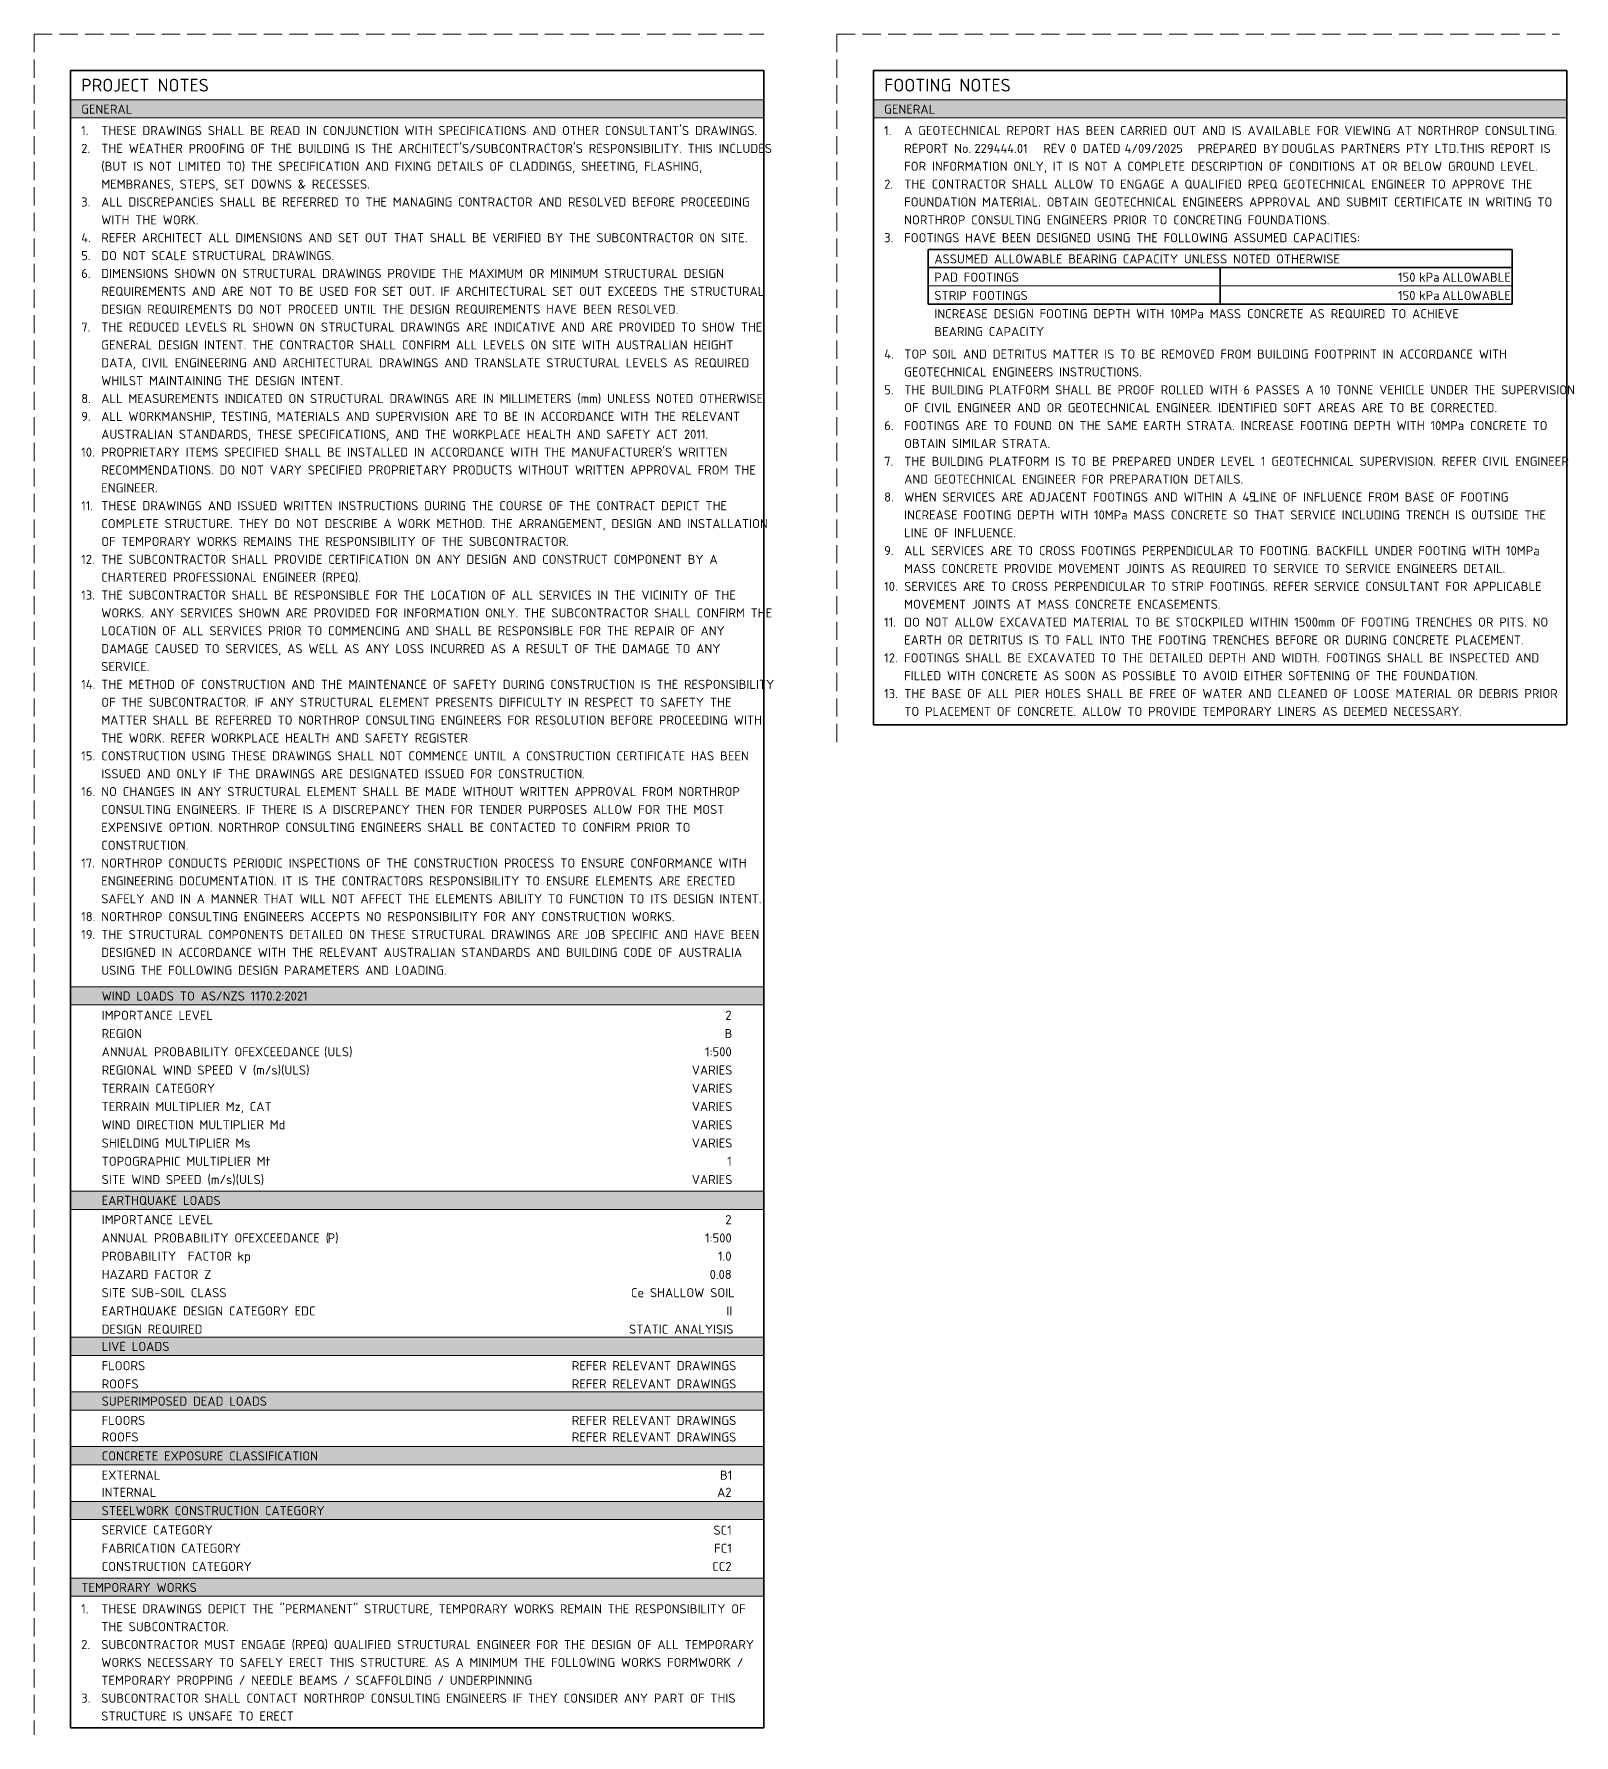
# Model space of a CAD drawing. Header units: millimetres. Extents: x 1350 to 2392, y 3548 to 4058.
# Drawn here: x 1970.3 to 2392.3, y 3592 to 4058 of the extents above; entities that cross this region are included whole.
import ezdxf

# ---------------------------------------------------------------- set-up
doc = ezdxf.new("R2010")
doc.units = ezdxf.units.MM
doc.linetypes.add('Dash', pattern=[7, 5, -2])
for name, color, linetype, lineweight in [('A-000-T_TEXT', 231, 'Continuous', 13), ('A-010-M_LINE', 90, 'Continuous', 13), ('Z-000-T_TEXT', 131, 'Continuous', 25), ('Z-060-M_DETAIL', 92, 'Continuous', 25), ('Z-200_P_REF_PLANE', 111, 'Dash', 13)]:
    doc.layers.add(name, color=color, linetype=linetype, lineweight=lineweight)
doc.styles.add('ISOCPEUR', font='isocpeur.ttf', dxfattribs={"height": 2.5})
doc.styles.add('ISOCPEUR_1', font='isocpeur.ttf', dxfattribs={"height": 1.25})
doc.styles.add('ISOCPEUR_B', font='', dxfattribs={"height": 3.5})
doc.styles.add('ISOCPEUR_B_1', font='', dxfattribs={"height": 2.5})
doc.styles.get('ISOCPEUR_B').set_extended_font_data('ISOCPEUR', bold=True)
doc.styles.get('ISOCPEUR_B_1').set_extended_font_data('ISOCPEUR', bold=True)

# ---------------------------------------------------------------- blocks, each defined once
blk = doc.blocks.new('NRP_Note - General Loads _v2_ - General Loads-2923745-S0_001 - GENERAL NOTES')
at = {"layer": 'Z-000-T_TEXT', "lineweight": 13}
for points in [[(185, 0), (185, -5), (-5, -5), (-5, 0)], [(185, -56), (185, -61), (-5, -61), (-5, -56)], [(185, -96), (185, -101), (-5, -101), (-5, -96)], [(185, -111), (185, -116), (-5, -116), (-5, -111)], [(185, -126), (185, -131), (-5, -131), (-5, -126)], [(185, -141), (185, -146), (-5, -146), (-5, -141)]]:
    blk.add_hatch(color=256, dxfattribs=at).paths.add_polyline_path(points)
at = {"layer": 'Z-000-T_TEXT', "lineweight": 18}
for p, q in [((185, 0), (-5, 0)), ((-5, 0), (-5, -5)), ((185, -5), (185, 0)), ((-5, -5), (185, -5)), ((185, -56), (-5, -56)), ((-5, -56), (-5, -61)), ((185, -61), (185, -56)), ((-5, -61), (185, -61)), ((185, -96), (-5, -96)), ((-5, -96), (-5, -101)), ((185, -101), (185, -96)), ((-5, -101), (185, -101)), ((185, -111), (-5, -111)), ((-5, -111), (-5, -116)), ((185, -116), (185, -111)), ((-5, -116), (185, -116)), ((185, -126), (-5, -126)), ((-5, -126), (-5, -131)), ((185, -131), (185, -126)), ((-5, -131), (185, -131)), ((185, -141), (-5, -141)), ((-5, -141), (-5, -146)), ((185, -146), (185, -141)), ((-5, -146), (185, -146))]:
    blk.add_line(p, q, dxfattribs=at)
at = {"layer": 'Z-000-T_TEXT', "lineweight": 18, "char_height": 2.5, "attachment_point": 1}
for s, insert, width, style in [('WIND LOADS TO AS/NZS 1170.2:2021', (3.53, -1.3), 69.7468, 'ISOCPEUR_B_1'), ('IMPORTANCE LEVEL', (3.53, -6.58), 35.9156, 'ISOCPEUR'), ('REGION', (3.53, -11.58), 12.6667, 'ISOCPEUR'), ('ANNUAL PROBABILITY OF ', (3.53, -16.58), 48.7426, 'ISOCPEUR'), ('EXCEEDANCE ', (43.75, -16.58), 25.0928, 'ISOCPEUR'), ('(ULS)', (64.46, -16.58), 9.3797, 'ISOCPEUR'), ('REGIONAL WIND SPEED V (m/s)(ULS)', (3.53, -21.58), 67.1012, 'ISOCPEUR'), ('TERRAIN CATEGORY', (3.53, -26.58), 36.6371, 'ISOCPEUR'), ('TERRAIN MULTIPLIER Mz, CAT', (3.53, -31.58), 54.7553, 'ISOCPEUR'), ('WIND DIRECTION MULTIPLIER Md', (3.53, -36.58), 58.2025, 'ISOCPEUR'), ('SHIELDING MULTIPLIER Ms', (3.53, -41.58), 47.2996, 'ISOCPEUR'), ('TOPOGRAPHIC MULTIPLIER Mt', (3.53, -46.58), 53.8734, 'ISOCPEUR'), ('SITE WIND SPEED (m/s)(ULS)', (3.53, -51.58), 52.8312, 'ISOCPEUR'), ('EARTHQUAKE LOADS', (3.53, -57.3), 39.443, 'ISOCPEUR_B_1'), ('IMPORTANCE LEVEL', (3.53, -62.58), 35.9156, 'ISOCPEUR'), ('ANNUAL PROBABILITY OF ', (3.53, -67.58), 48.7426, 'ISOCPEUR'), ('EXCEEDANCE (', (43.75, -67.58), 26.2953, 'ISOCPEUR'), ('P)', (65.45, -67.58), 3.6076, 'ISOCPEUR'), ('PROBABILITY  FACTOR kp', (3.53, -72.58), 47.9409, 'ISOCPEUR'), ('HAZARD FACTOR Z', (3.53, -77.58), 35.4346, 'ISOCPEUR'), ('SITE SUB-SOIL CLASS', (3.53, -82.58), 40.6456, 'ISOCPEUR'), ('EARTHQUAKE DESIGN CATEGORY EDC', (3.53, -87.58), 68.5443, 'ISOCPEUR'), ('DESIGN REQUIRED', (3.53, -92.58), 31.7468, 'ISOCPEUR'), ('LIVE LOADS', (3.53, -97.3), 22.6878, 'ISOCPEUR_B_1'), ('FLOORS', (3.53, -102.58), 13.9494, 'ISOCPEUR'), ('ROOFS', (3.53, -107.58), 11.7848, 'ISOCPEUR'), ('SUPERIMPOSED DEAD LOADS', (3.53, -112.3), 54.5147, 'ISOCPEUR_B_1'), ('FLOORS', (3.53, -117.58), 13.9494, 'ISOCPEUR'), ('ROOFS', (3.53, -122.11), 11.7848, 'ISOCPEUR'), ('CONCRETE EXPOSURE CLASSIFICATION', (3.53, -127.3), 72.3924, 'ISOCPEUR_B_1'), ('EXTERNAL', (3.53, -132.58), 19.1603, 'ISOCPEUR'), ('INTERNAL', (3.53, -137.27), 17.557, 'ISOCPEUR'), ('STEELWORK CONSTRUCTION CATEGORY', (3.53, -142.3), 74.3164, 'ISOCPEUR_B_1'), ('SERVICE CATEGORY', (3.53, -147.58), 36.1561, 'ISOCPEUR'), ('FABRICATION CATEGORY', (3.53, -152.58), 44.8143, 'ISOCPEUR'), ('CONSTRUCTION CATEGORY', (3.53, -157.58), 48.1013, 'ISOCPEUR')]:
    blk.add_mtext(s, dxfattribs=dict(at, insert=insert, width=width, style=style))
blk = doc.blocks.new('NRP_Note - Footing Loads _v2_ - Footing Loads-3845622-S0_001 - FOOTING NOTES')
at = {"layer": 'Z-000-T_TEXT', "lineweight": 35}
for p, q in [((0, -15), (0, 0)), ((0, 0), (160, 0)), ((160, -15), (160, 0)), ((0, -5), (160, -5)), ((80, -5), (80, -15)), ((0, -15), (160, -15))]:
    blk.add_line(p, q, dxfattribs=at)
at = {"layer": 'Z-000-T_TEXT', "lineweight": 18}
blk.add_line((0, -10), (160, -10), dxfattribs=at)
at = {"layer": 'Z-000-T_TEXT', "lineweight": 18, "char_height": 2.5, "attachment_point": 1}
for s, insert, width, style in [('ASSUMED ALLOWABLE BEARING CAPACITY UNLESS NOTED OTHERWISE', (1.69, -1.37), 135.0843, 'ISOCPEUR_B_1'), ('PAD FOOTINGS', (1.69, -6.37), 26.8565, 'ISOCPEUR'), ('kPa', (134.5, -6.37), 6.7342, 'ISOCPEUR'), ('ALLOWABLE', (140.88, -6.37), 22.2869, 'ISOCPEUR'), ('STRIP FOOTINGS', (1.69, -11.37), 29.8228, 'ISOCPEUR'), ('kPa', (134.5, -11.37), 6.7342, 'ISOCPEUR'), ('ALLOWABLE', (140.88, -11.37), 22.2869, 'ISOCPEUR'), ('INCREASE DESIGN FOOTING DEPTH WITH 10MPa MASS CONCRETE AS REQUIRED TO ACHIEVE ', (1.69, -16.37), 176.2109, 'ISOCPEUR_B_1'), ('BEARING CAPACITY', (1.69, -21.27), 36.7173, 'ISOCPEUR_B_1')]:
    blk.add_mtext(s, dxfattribs=dict(at, insert=insert, width=width, style=style))

msp = doc.modelspace()

# ---------------------------------------------------------------- hatches: boundary and pattern name
at = {"layer": 'Z-060-M_DETAIL'}
for points in [[(1980.35, 4040.02), (1980.35, 4035.02), (2170.35, 4035.02), (2170.35, 4040.02)], [(2200.35, 4040.02), (2200.35, 4035.02), (2390.35, 4035.02), (2390.35, 4040.02)], [(1980.35, 3635.02), (1980.35, 3630.02), (2170.35, 3630.02), (2170.35, 3635.02)]]:
    msp.add_hatch(color=9, dxfattribs=at).paths.add_polyline_path(points)

# ---------------------------------------------------------------- linework, layer by layer
at = {"layer": 'A-010-M_LINE', "lineweight": 35}
for p, q in [((1980.35, 4048.02), (1980.35, 3594.02)), ((1980.35, 4048.02), (2170.35, 4048.02)), ((2170.35, 4048.02), (2170.35, 3594.02)), ((2200.35, 4048.02), (2200.35, 3868.77)), ((2200.35, 4048.02), (2390.35, 4048.02)), ((2390.35, 4048.02), (2390.35, 3868.77)), ((2200.35, 3868.77), (2390.35, 3868.77)), ((1980.35, 3594.02), (2170.35, 3594.02))]:
    msp.add_line(p, q, dxfattribs=at)
at = {"layer": 'A-010-M_LINE', "lineweight": 18}
for p, q in [((2170.35, 4040.02), (1980.35, 4040.02)), ((1980.35, 4040.02), (1980.35, 4035.02)), ((2170.35, 4035.02), (2170.35, 4040.02)), ((2390.35, 4040.02), (2200.35, 4040.02)), ((2200.35, 4040.02), (2200.35, 4035.02)), ((2390.35, 4035.02), (2390.35, 4040.02)), ((1980.35, 4035.02), (2170.35, 4035.02)), ((2200.35, 4035.02), (2390.35, 4035.02)), ((2170.35, 3635.02), (1980.35, 3635.02)), ((1980.35, 3635.02), (1980.35, 3630.02)), ((2170.35, 3630.02), (2170.35, 3635.02)), ((1980.35, 3630.02), (2170.35, 3630.02))]:
    msp.add_line(p, q, dxfattribs=at)
at = {"layer": 'Z-200_P_REF_PLANE'}
for p, q in [((1970.35, 4058.02), (1970.35, 3592.02)), ((1970.35, 4058.02), (2170.35, 4058.02)), ((2190.35, 4058.02), (2190.35, 3862.02)), ((2190.35, 4058.02), (2388.35, 4058.02))]:
    msp.add_line(p, q, dxfattribs=at)

# ---------------------------------------------------------------- block references
at = {"layer": 'Z-000-T_TEXT', "lineweight": 18}
for name, p in [('NRP_Note - Footing Loads _v2_ - Footing Loads-3845622-S0_001 - FOOTING NOTES', (2215.35, 3999.02)), ('NRP_Note - General Loads _v2_ - General Loads-2923745-S0_001 - GENERAL NOTES', (1985.35, 3797.02))]:
    msp.add_blockref(name, p, dxfattribs=at)

# ---------------------------------------------------------------- texts
at = {"layer": 'A-000-T_TEXT', "color": 7, "lineweight": 18, "attachment_point": 1}
for s, insert, char_height, width, style in [('PROJECT NOTES', (1983.28, 4045.76), 3.5, 42.6498, 'ISOCPEUR_B'), ('FOOTING NOTES', (2203.28, 4045.76), 3.5, 41.8481, 'ISOCPEUR_B'), ('GENERAL', (1983.28, 4038.68), 2.5, 16.9958, 'ISOCPEUR_B_1'), ('GENERAL', (2203.28, 4038.68), 2.5, 16.9958, 'ISOCPEUR_B_1'), ('1.', (1983.28, 4032.83), 2.5, 6.6546, 'ISOCPEUR'), ("THESE DRAWINGS SHALL BE READ IN CONJUNCTION WITH SPECIFICATIONS AND OTHER CONSULTANT'S DRAWINGS.", (1988.77, 4032.83), 2.5, 210.0421, 'ISOCPEUR'), ('1.', (2203.28, 4032.83), 2.5, 6.6546, 'ISOCPEUR'), ('A GEOTECHNICAL REPORT HAS BEEN CARRIED OUT AND IS AVAILABLE FOR VIEWING AT NORTHROP CONSULTING. ', (2208.77, 4032.83), 2.5, 210.6835, 'ISOCPEUR'), ('2.', (1983.28, 4027.93), 2.5, 6.6546, 'ISOCPEUR'), ("THE WEATHER PROOFING OF THE BUILDING IS THE ARCHITECT'S/SUBCONTRACTOR'S RESPONSIBILITY. THIS INCLUDES ", (1988.77, 4027.93), 2.5, 215.4936, 'ISOCPEUR'), ('REPORT No. ', (2208.77, 4027.93), 2.5, 23.3291, 'ISOCPEUR'), ('229444.01', (2228.02, 4027.93), 2.5, 19, 'ISOCPEUR_B_1'), ('  REV ', (2243.7, 4027.93), 2.5, 12.827, 'ISOCPEUR'), ('\\fISOCPEUR|b1|i0|c0|p34|;0', (2254.28, 4027.93), 2.5, 2.2447, 'ISOCPEUR_B_1'), (' DATED ', (2256.13, 4027.93), 2.5, 15.7932, 'ISOCPEUR'), ('4/09/2025 ', (2269.16, 4027.93), 2.5, 22.3671, 'ISOCPEUR_B_1'), (' PREPARED BY ', (2287.62, 4027.93), 2.5, 29.7426, 'ISOCPEUR'), ('DOUGLAS PARTNERS PTY LTD.', (2312.16, 4027.93), 2.5, 57.1603, 'ISOCPEUR'), (' THIS REPORT IS ', (2359.32, 4027.93), 2.5, 32.9494, 'ISOCPEUR'), ('(BUT IS NOT LIMITED TO) THE SPECIFICATION AND FIXING DETAILS OF CLADDINGS, SHEETING, FLASHING, ', (1988.77, 4023.04), 2.5, 194.0084, 'ISOCPEUR'), ('FOR INFORMATION ONLY, IT IS NOT A COMPLETE DESCRIPTION OF CONDITIONS AT OR BELOW GROUND LEVEL.', (2208.77, 4023.04), 2.5, 201.7046, 'ISOCPEUR'), ('MEMBRANES, STEPS, SET DOWNS & RECESSES.', (1988.77, 4018.14), 2.5, 87.0633, 'ISOCPEUR'), ('2.', (2203.28, 4018.14), 2.5, 6.6546, 'ISOCPEUR'), ('THE CONTRACTOR SHALL ALLOW TO ENGAGE A QUALIFIED RPEQ GEOTECHNICAL ENGINEER TO APPROVE THE ', (2208.77, 4018.14), 2.5, 203.2278, 'ISOCPEUR'), ('3.', (1983.28, 4013.25), 2.5, 6.6546, 'ISOCPEUR'), ('ALL DISCREPANCIES SHALL BE REFERRED TO THE MANAGING CONTRACTOR AND RESOLVED BEFORE PROCEEDING ', (1988.77, 4013.25), 2.5, 209.5611, 'ISOCPEUR'), ('FOUNDATION MATERIAL. OBTAIN GEOTECHNICAL ENGINEERS APPROVAL AND SUBMIT CERTIFICATE IN WRITING TO ', (2208.77, 4013.25), 2.5, 208.9999, 'ISOCPEUR'), ('WITH THE WORK.', (1988.77, 4008.35), 2.5, 31.1856, 'ISOCPEUR'), ('NORTHROP CONSULTING ENGINEERS PRIOR TO CONCRETING FOUNDATIONS.', (2208.77, 4008.35), 2.5, 134.7637, 'ISOCPEUR'), ('4.', (1983.28, 4003.46), 2.5, 6.6546, 'ISOCPEUR'), ('REFER ARCHITECT ALL DIMENSIONS AND SET OUT THAT SHALL BE VERIFIED BY THE SUBCONTRACTOR ON SITE.', (1988.77, 4003.46), 2.5, 207.4767, 'ISOCPEUR'), ('3.', (2203.28, 4003.46), 2.5, 6.6546, 'ISOCPEUR'), ('FOOTINGS HAVE BEEN DESIGNED USING THE FOLLOWING ASSUMED CAPACITIES:', (2208.77, 4003.46), 2.5, 145.5063, 'ISOCPEUR'), ('5.', (1983.28, 3998.56), 2.5, 6.6546, 'ISOCPEUR'), ('DO NOT SCALE STRUCTURAL DRAWINGS.', (1988.77, 3998.56), 2.5, 77.443, 'ISOCPEUR_B_1'), ('6.', (1983.28, 3993.67), 2.5, 6.6546, 'ISOCPEUR'), ('DIMENSIONS SHOWN ON STRUCTURAL DRAWINGS PROVIDE THE MAXIMUM OR MINIMUM STRUCTURAL DESIGN ', (1988.77, 3993.67), 2.5, 199.2995, 'ISOCPEUR'), ('REQUIREMENTS AND ARE NOT TO BE USED FOR SET OUT. IF ARCHITECTURAL SET OUT EXCEEDS THE STRUCTURAL ', (1988.77, 3988.77), 2.5, 214.8522, 'ISOCPEUR'), ('DESIGN REQUIREMENTS DO NOT PROCEED UNTIL THE DESIGN REQUIREMENTS HAVE BEEN RESOLVED.', (1988.77, 3983.88), 2.5, 183.7468, 'ISOCPEUR'), ('7.', (1983.28, 3978.98), 2.5, 6.6546, 'ISOCPEUR'), ('THE REDUCED LEVELS RL SHOWN ON STRUCTURAL DRAWINGS ARE INDICATIVE AND ARE PROVIDED TO SHOW THE ', (1988.77, 3978.98), 2.5, 213.5695, 'ISOCPEUR'), ('GENERAL DESIGN INTENT. THE CONTRACTOR SHALL CONFIRM ALL LEVELS ON SITE WITH AUSTRALIAN HEIGHT ', (1988.77, 3974.09), 2.5, 204.8312, 'ISOCPEUR'), ('4.', (2203.28, 3971.58), 2.5, 3.2869, 'ISOCPEUR'), ('^I', (2205.99, 3971.58), 2.5, 3.3671, 'ISOCPEUR'), ('TOP SOIL AND DETRITUS MATTER IS TO BE REMOVED FROM BUILDING FOOTPRINT IN ACCORDANCE WITH ', (2208.77, 3971.58), 2.5, 193.848, 'ISOCPEUR'), ('DATA, CIVIL ENGINEERING AND ARCHITECTURAL DRAWINGS AND TRANSLATE STRUCTURAL LEVELS AS REQUIRED ', (1988.77, 3969.19), 2.5, 210.2826, 'ISOCPEUR'), ('^I', (2203.28, 3966.68), 2.5, 6.654, 'ISOCPEUR'), ('GEOTECHNICAL ENGINEERS INSTRUCTIONS.', (2208.77, 3966.68), 2.5, 76, 'ISOCPEUR'), ('WHILST MAINTAINING THE DESIGN INTENT.', (1988.77, 3964.3), 2.5, 77.0422, 'ISOCPEUR'), ('5. ', (2203.28, 3961.79), 2.5, 4.8903, 'ISOCPEUR'), ('^I', (2207.32, 3961.79), 2.5, 1.7637, 'ISOCPEUR'), ('THE BUILDING PLATFORM SHALL BE PROOF ROLLED WITH 6 PASSES A 10 TONNE VEHICLE UNDER THE SUPERVISION ', (2208.77, 3961.79), 2.5, 215.4936, 'ISOCPEUR'), ('8.', (1983.28, 3959.4), 2.5, 6.6546, 'ISOCPEUR'), ('ALL MEASUREMENTS INDICATED ON STRUCTURAL DRAWINGS ARE IN MILLIMETERS (mm) UNLESS NOTED OTHERWISE.', (1988.77, 3959.4), 2.5, 213.1687, 'ISOCPEUR'), ('^I', (2203.28, 3956.89), 2.5, 6.654, 'ISOCPEUR'), ('OF CIVIL ENGINEER AND OR GEOTECHNICAL ENGINEER. IDENTIFIED SOFT AREAS ARE TO BE CORRECTED. ', (2208.77, 3956.89), 2.5, 191.6835, 'ISOCPEUR'), ('9.', (1983.28, 3954.51), 2.5, 6.6546, 'ISOCPEUR'), ('ALL WORKMANSHIP, TESTING, MATERIALS AND SUPERVISION ARE TO BE IN ACCORDANCE WITH THE RELEVANT ', (1988.77, 3954.51), 2.5, 207.0759, 'ISOCPEUR'), ('6.', (2203.28, 3952), 2.5, 3.0464, 'ISOCPEUR'), ('^I', (2205.8, 3952), 2.5, 3.6076, 'ISOCPEUR'), ('FOOTINGS ARE TO FOUND ON THE SAME EARTH STRATA. INCREASE FOOTING DEPTH WITH 10MPa CONCRETE TO ', (2208.77, 3952), 2.5, 208.0379, 'ISOCPEUR'), ('AUSTRALIAN STANDARDS, THESE SPECIFICATIONS, AND THE WORKPLACE HEALTH AND SAFETY ACT 2011.', (1988.77, 3949.61), 2.5, 196.5738, 'ISOCPEUR'), ('^I', (2203.28, 3947.1), 2.5, 6.654, 'ISOCPEUR'), ('OBTAIN SIMILAR STRATA.', (2208.77, 3947.1), 2.5, 47.0591, 'ISOCPEUR'), ('10.', (1983.28, 3944.72), 2.5, 6.6546, 'ISOCPEUR'), ("PROPRIETARY ITEMS SPECIFIED SHALL BE INSTALLED IN ACCORDANCE WITH THE MANUFACTURER'S WRITTEN ", (1988.77, 3944.72), 2.5, 203.4683, 'ISOCPEUR'), ('RECOMMENDATIONS. DO NOT VARY SPECIFIED PROPRIETARY PRODUCTS WITHOUT WRITTEN APPROVAL FROM THE ', (1988.77, 3939.83), 2.5, 211.3248, 'ISOCPEUR'), ('7. ', (2203.28, 3942.21), 2.5, 4.8903, 'ISOCPEUR'), ('^I', (2207.32, 3942.21), 2.5, 1.7637, 'ISOCPEUR'), ('THE BUILDING PLATFORM IS TO BE PREPARED UNDER LEVEL 1 GEOTECHNICAL SUPERVISION. REFER CIVIL ENGINEER ', (2208.77, 3942.21), 2.5, 214.3712, 'ISOCPEUR'), ('ENGINEER.', (1988.77, 3934.93), 2.5, 17.8776, 'ISOCPEUR'), ('^I', (2203.28, 3937.31), 2.5, 6.654, 'ISOCPEUR'), ('AND GEOTECHNICAL ENGINEER FOR PREPARATION DETAILS.', (2208.77, 3937.31), 2.5, 108.5485, 'ISOCPEUR'), ('11.', (1983.28, 3930.04), 2.5, 6.6546, 'ISOCPEUR'), ('THESE DRAWINGS AND ISSUED WRITTEN INSTRUCTIONS DURING THE COURSE OF THE CONTRACT DEPICT THE ', (1988.77, 3930.04), 2.5, 202.0252, 'ISOCPEUR'), ('8.', (2203.28, 3932.42), 2.5, 3.0464, 'ISOCPEUR'), ('^I', (2205.8, 3932.42), 2.5, 3.6076, 'ISOCPEUR'), ('WHEN SERVICES ARE ADJACENT FOOTINGS AND WITHIN A 45', (2208.77, 3932.42), 2.5, 113.1983, 'ISOCPEUR'), ('o ', (2302.17, 3931.42), 1.25, 2.6456, 'ISOCPEUR_1'), ('LINE OF INFLUENCE FROM BASE OF FOOTING ', (2304.35, 3932.42), 2.5, 83.0548, 'ISOCPEUR'), ('COMPLETE STRUCTURE. THEY DO NOT DESCRIBE A WORK METHOD. THE ARRANGEMENT, DESIGN AND INSTALLATION ', (1988.77, 3925.14), 2.5, 215.0126, 'ISOCPEUR'), ('^I', (2203.28, 3927.52), 2.5, 6.654, 'ISOCPEUR'), ('INCREASE FOOTING DEPTH WITH 10MPa MASS CONCRETE SO THAT SERVICE INCLUDING TRENCH IS OUTSIDE THE ', (2208.77, 3927.52), 2.5, 207.4767, 'ISOCPEUR'), ('OF TEMPORARY WORKS REMAINS THE RESPONSIBILITY OF THE SUBCONTRACTOR.', (1988.77, 3920.25), 2.5, 149.8354, 'ISOCPEUR'), ('^I', (2203.28, 3922.63), 2.5, 6.654, 'ISOCPEUR'), ('LINE OF INFLUENCE. ', (2208.77, 3922.63), 2.5, 37.519, 'ISOCPEUR'), ('12.', (1983.28, 3915.35), 2.5, 6.6546, 'ISOCPEUR'), ('THE SUBCONTRACTOR SHALL PROVIDE CERTIFICATION ON ANY DESIGN AND CONSTRUCT COMPONENT BY A ', (1988.77, 3915.35), 2.5, 198.7383, 'ISOCPEUR'), ('9.', (2203.28, 3917.73), 2.5, 3.0464, 'ISOCPEUR'), ('^I', (2205.8, 3917.73), 2.5, 3.6076, 'ISOCPEUR'), ('ALL SERVICES ARE TO CROSS FOOTINGS PERPENDICULAR TO FOOTING. BACKFILL UNDER FOOTING WITH 10MPa ', (2208.77, 3917.73), 2.5, 205.3923, 'ISOCPEUR'), ('CHARTERED PROFESSIONAL ENGINEER (RPEQ).', (1988.77, 3910.46), 2.5, 83.3755, 'ISOCPEUR'), ('^I', (2203.28, 3912.84), 2.5, 6.654, 'ISOCPEUR'), ('MASS CONCRETE PROVIDE MOVEMENT JOINTS AS REQUIRED TO SERVICE TO SERVICE ENGINEERS DETAIL.', (2208.77, 3912.84), 2.5, 192.9662, 'ISOCPEUR'), ('13.', (1983.28, 3905.56), 2.5, 6.6546, 'ISOCPEUR'), ('THE SUBCONTRACTOR SHALL BE RESPONSIBLE FOR THE LOCATION OF ALL SERVICES IN THE VICINITY OF THE ', (1988.77, 3905.56), 2.5, 205.5527, 'ISOCPEUR'), ('10.', (2203.28, 3907.94), 2.5, 4.5696, 'ISOCPEUR'), ('^I', (2207.05, 3907.94), 2.5, 2.0844, 'ISOCPEUR'), ('SERVICES ARE TO CROSS PERPENDICULAR TO STRIP FOOTINGS. REFER SERVICE CONSULTANT FOR APPLICABLE ', (2208.77, 3907.94), 2.5, 207.2362, 'ISOCPEUR'), ('WORKS. ANY SERVICES SHOWN ARE PROVIDED FOR INFORMATION ONLY. THE SUBCONTRACTOR SHALL CONFIRM THE ', (1988.77, 3900.67), 2.5, 215.4936, 'ISOCPEUR'), ('^I', (2203.28, 3903.05), 2.5, 6.654, 'ISOCPEUR'), ('MOVEMENT JOINTS AT MASS CONCRETE ENCASEMENTS.', (2208.77, 3903.05), 2.5, 101.9746, 'ISOCPEUR'), ('LOCATION OF ALL SERVICES PRIOR TO COMMENCING AND SHALL BE RESPONSIBLE FOR THE REPAIR OF ANY ', (1988.77, 3895.77), 2.5, 201.3037, 'ISOCPEUR'), ('11.', (2203.28, 3898.15), 2.5, 3.9283, 'ISOCPEUR'), ('^I', (2206.52, 3898.15), 2.5, 2.7257, 'ISOCPEUR'), ('DO NOT ALLOW EXCAVATED MATERIAL TO BE STOCKPILED WITHIN 1500mm OF FOOTING TRENCHES OR PITS. NO ', (2208.77, 3898.15), 2.5, 208.5189, 'ISOCPEUR'), ('^I', (2203.28, 3893.26), 2.5, 6.654, 'ISOCPEUR'), ('EARTH OR DETRITUS IS TO FALL INTO THE FOOTING TRENCHES BEFORE OR DURING CONCRETE PLACEMENT.', (2208.77, 3893.26), 2.5, 198.097, 'ISOCPEUR'), ('DAMAGE CAUSED TO SERVICES, AS WELL AS ANY LOSS INCURRED AS A RESULT OF THE DAMAGE TO ANY ', (1988.77, 3890.88), 2.5, 201.5442, 'ISOCPEUR'), ('12.', (2203.28, 3888.36), 2.5, 4.5696, 'ISOCPEUR'), ('^I', (2207.05, 3888.36), 2.5, 2.0844, 'ISOCPEUR'), ('FOOTINGS SHALL BE EXCAVATED TO THE DETAILED DEPTH AND WIDTH. FOOTINGS SHALL BE INSPECTED AND ', (2208.77, 3888.36), 2.5, 205.3923, 'ISOCPEUR'), ('SERVICE. ', (1988.77, 3885.98), 2.5, 17.6371, 'ISOCPEUR'), ('^I', (2203.28, 3883.47), 2.5, 6.654, 'ISOCPEUR'), ('FILLED WITH CONCRETE AS SOON AS POSSIBLE TO AVOID EITHER SOFTENING OF THE FOUNDATION.', (2208.77, 3883.47), 2.5, 183.4261, 'ISOCPEUR'), ('14.', (1983.28, 3881.09), 2.5, 6.6546, 'ISOCPEUR'), ('THE METHOD OF CONSTRUCTION AND THE MAINTENANCE OF SAFETY DURING CONSTRUCTION IS THE RESPONSIBILITY ', (1988.77, 3881.09), 2.5, 215.4936, 'ISOCPEUR'), ('13.', (2203.28, 3878.58), 2.5, 4.5696, 'ISOCPEUR'), ('^I', (2207.05, 3878.58), 2.5, 2.0844, 'ISOCPEUR'), ('THE BASE OF ALL PIER HOLES SHALL BE FREE OF WATER AND CLEANED OF LOOSE MATERIAL OR DEBRIS PRIOR ', (2208.77, 3878.58), 2.5, 211.7257, 'ISOCPEUR'), ('OF THE SUBCONTRACTOR. IF ANY STRUCTURAL ELEMENT PRESENTS DIFFICULTY IN RESPECT TO SAFETY THE ', (1988.77, 3876.19), 2.5, 205.232, 'ISOCPEUR'), ('^I', (2203.28, 3873.68), 2.5, 6.654, 'ISOCPEUR'), ('TO PLACEMENT OF CONCRETE. ALLOW TO PROVIDE TEMPORARY LINERS AS DEEMED NECESSARY.', (2208.77, 3873.68), 2.5, 179.578, 'ISOCPEUR'), ('MATTER SHALL BE REFERRED TO NORTHROP CONSULTING ENGINEERS FOR RESOLUTION BEFORE PROCEEDING WITH ', (1988.77, 3871.3), 2.5, 212.6075, 'ISOCPEUR'), ('THE WORK. REFER WORKPLACE HEALTH AND SAFETY REGISTER', (1988.77, 3866.4), 2.5, 118.4894, 'ISOCPEUR'), ('15.', (1983.28, 3861.51), 2.5, 6.6546, 'ISOCPEUR'), ('CONSTRUCTION USING THESE DRAWINGS SHALL NOT COMMENCE UNTIL A CONSTRUCTION CERTIFICATE HAS BEEN ', (1988.77, 3861.51), 2.5, 208.9198, 'ISOCPEUR'), ('ISSUED AND ONLY IF THE DRAWINGS ARE DESIGNATED ISSUED FOR CONSTRUCTION.', (1988.77, 3856.61), 2.5, 154.405, 'ISOCPEUR'), ('16.', (1983.28, 3851.72), 2.5, 6.6546, 'ISOCPEUR'), ('NO CHANGES IN ANY STRUCTURAL ELEMENT SHALL BE MADE WITHOUT WRITTEN APPROVAL FROM NORTHROP ', (1988.77, 3851.72), 2.5, 206.194, 'ISOCPEUR'), ('CONSULTING ENGINEERS. IF THERE IS A DISCREPANCY THEN FOR TENDER PURPOSES ALLOW FOR THE MOST ', (1988.77, 3846.82), 2.5, 201.4641, 'ISOCPEUR'), ('EXPENSIVE OPTION. NORTHROP CONSULTING ENGINEERS SHALL BE CONTACTED TO CONFIRM PRIOR TO ', (1988.77, 3841.93), 2.5, 189.5991, 'ISOCPEUR'), ('CONSTRUCTION.', (1988.77, 3837.03), 2.5, 27.7384, 'ISOCPEUR'), ('17.', (1983.28, 3832.14), 2.5, 6.6546, 'ISOCPEUR'), ('NORTHROP CONDUCTS PERIODIC INSPECTIONS OF THE CONSTRUCTION PROCESS TO ENSURE CONFORMANCE WITH ', (1988.77, 3832.14), 2.5, 207.4767, 'ISOCPEUR'), ('ENGINEERING DOCUMENTATION. IT IS THE CONTRACTORS RESPONSIBILITY TO ENSURE ELEMENTS ARE ERECTED ', (1988.77, 3827.25), 2.5, 204.9113, 'ISOCPEUR'), ('SAFELY AND IN A MANNER THAT WILL NOT AFFECT THE ELEMENTS ABILITY TO FUNCTION TO ITS DESIGN INTENT.', (1988.77, 3822.35), 2.5, 212.1265, 'ISOCPEUR'), ('18.', (1983.28, 3817.46), 2.5, 6.6546, 'ISOCPEUR'), ('NORTHROP CONSULTING ENGINEERS ACCEPTS NO RESPONSIBILITY FOR ANY CONSTRUCTION WORKS.', (1988.77, 3817.46), 2.5, 183.0253, 'ISOCPEUR'), ('19.', (1983.28, 3812.56), 2.5, 6.6546, 'ISOCPEUR'), ('THE STRUCTURAL COMPONENTS DETAILED ON THESE STRUCTURAL DRAWINGS ARE JOB SPECIFIC AND HAVE BEEN ', (1988.77, 3812.56), 2.5, 213.0084, 'ISOCPEUR'), ('DESIGNED IN ACCORDANCE WITH THE RELEVANT AUSTRALIAN STANDARDS AND BUILDING CODE OF AUSTRALIA ', (1988.77, 3807.67), 2.5, 206.9957, 'ISOCPEUR'), ('USING THE FOLLOWING DESIGN PARAMETERS AND LOADING.  ', (1988.77, 3802.77), 2.5, 113.5991, 'ISOCPEUR'), ('TEMPORARY WORKS', (1983.28, 3633.68), 2.5, 38.4008, 'ISOCPEUR_B_1'), ('1.', (1983.28, 3627.83), 2.5, 6.6546, 'ISOCPEUR'), ('THESE DRAWINGS DEPICT THE "PERMANENT" STRUCTURE, TEMPORARY WORKS REMAIN THE RESPONSIBILITY OF ', (1988.77, 3627.83), 2.5, 208.9198, 'ISOCPEUR'), ('THE SUBCONTRACTOR.', (1988.77, 3622.93), 2.5, 40.8059, 'ISOCPEUR'), ('2.', (1983.28, 3618.04), 2.5, 6.6546, 'ISOCPEUR'), ('SUBCONTRACTOR MUST ENGAGE (RPEQ) QUALIFIED STRUCTURAL ENGINEER FOR THE DESIGN OF ALL TEMPORARY ', (1988.77, 3618.04), 2.5, 210.7636, 'ISOCPEUR'), ('WORKS NECESSARY TO SAFELY ERECT THIS STRUCTURE. AS A MINIMUM THE FOLLOWING WORKS FORMWORK / ', (1988.77, 3613.14), 2.5, 208.1982, 'ISOCPEUR'), ('TEMPORARY PROPPING / NEEDLE BEAMS / SCAFFOLDING / UNDERPINNING', (1988.77, 3608.25), 2.5, 137.0886, 'ISOCPEUR'), ('3.', (1983.28, 3603.35), 2.5, 6.6546, 'ISOCPEUR'), ('SUBCONTRACTOR SHALL CONTACT NORTHROP CONSULTING ENGINEERS IF THEY CONSIDER ANY PART OF THIS ', (1988.77, 3603.35), 2.5, 204.751, 'ISOCPEUR'), ('STRUCTURE IS UNSAFE TO ERECT', (1988.77, 3598.46), 2.5, 62.211, 'ISOCPEUR')]:
    msp.add_mtext(s, dxfattribs=dict(at, insert=insert, char_height=char_height, width=width, style=style))
at = {"layer": 'Z-000-T_TEXT', "lineweight": 13, "char_height": 2.5, "attachment_point": 1, "style": 'ISOCPEUR'}
for s, insert, width in [('150', (2344.08, 3992.65), 5.8523), ('150', (2344.08, 3987.65), 5.8523), ('2', (2159.76, 3790.44), 2.1646), ('B', (2159.56, 3785.44), 2.4051), ('1:500', (2154.2, 3780.44), 8.8987), ('VARIES', (2150.56, 3775.44), 13.308), ('VARIES', (2150.56, 3770.44), 13.308), ('VARIES', (2150.56, 3765.44), 13.308), ('VARIES', (2150.56, 3760.44), 13.308), ('VARIES', (2150.56, 3755.44), 13.308), ('1', (2160.28, 3750.44), 1.5232), ('VARIES', (2150.56, 3745.44), 13.308), ('2', (2159.76, 3734.44), 2.1646), ('1:500', (2154.2, 3729.44), 8.8987), ('1.0', (2157.77, 3724.44), 4.5696), ('0.08', (2155.46, 3719.44), 7.3755), ('Ce SHALLOW SOIL', (2133.89, 3714.44), 33.5105), ('II', (2160.08, 3709.44), 1.7637), ('STATIC ANALYISIS', (2133.36, 3704.44), 34.1519), ('REFER RELEVANT DRAWINGS', (2117.69, 3694.44), 53.1519), ('REFER RELEVANT DRAWINGS', (2117.69, 3689.44), 53.1519), ('REFER RELEVANT DRAWINGS', (2117.69, 3679.44), 53.1519), ('REFER RELEVANT DRAWINGS', (2117.69, 3674.9), 53.1519), ('B1', (2158.3, 3664.44), 3.9283), ('A2', (2157.51, 3659.75), 4.8903), ('SC1', (2156.51, 3649.38), 6.0928), ('FC1', (2156.71, 3644.42), 5.8523), ('CC2', (2156.18, 3639.43), 6.4937)]:
    msp.add_mtext(s, dxfattribs=dict(at, insert=insert, width=width))

doc.saveas('drawing.dxf')
